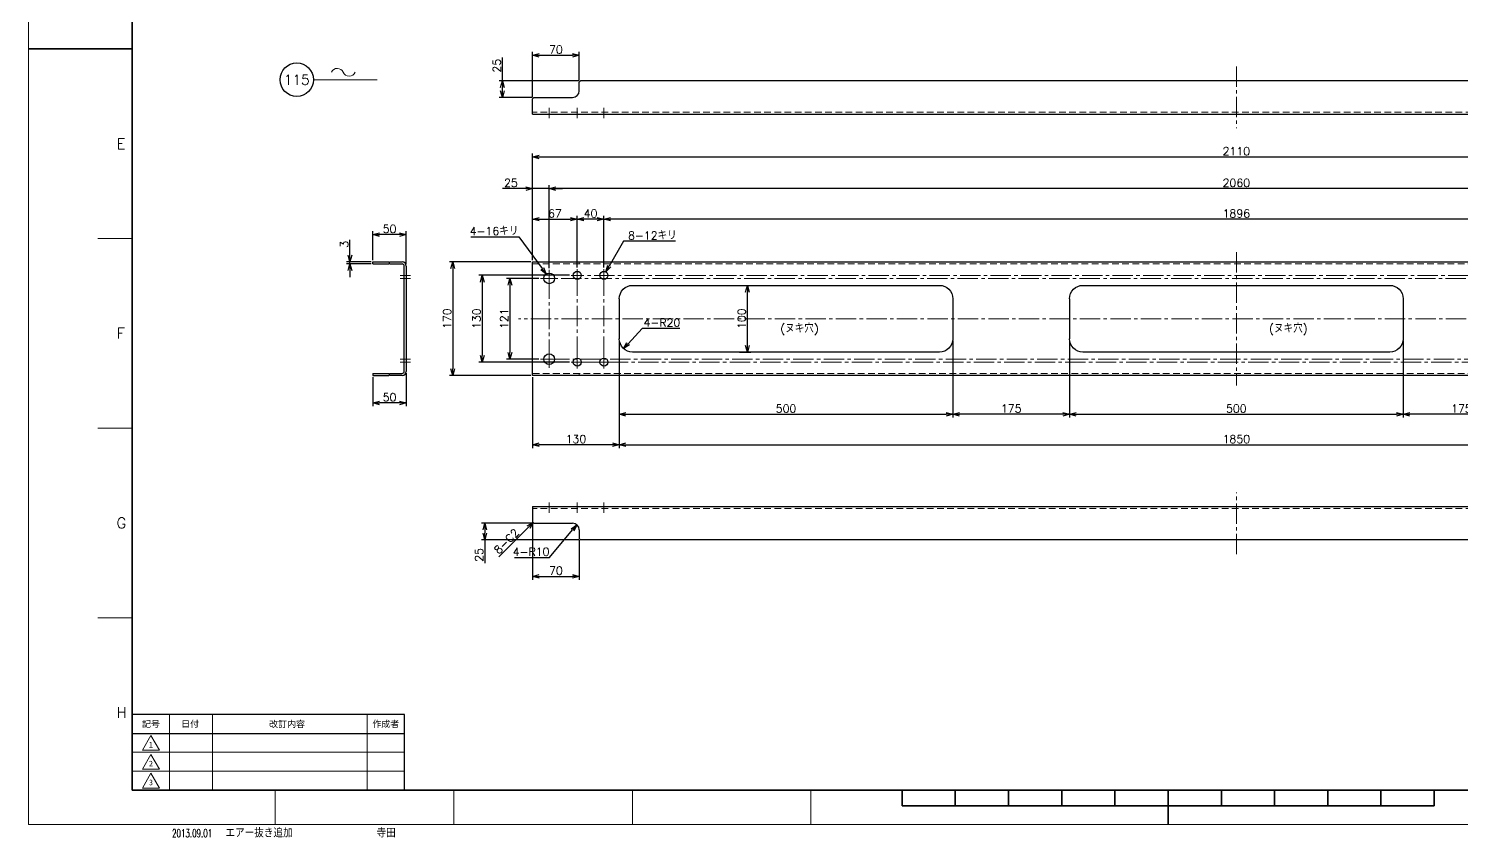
# Model space of a CAD drawing. Header units: millimetres. Extents: x 0 to 3313, y -19 to 2332.
# Drawn here: x 0 to 2148, y -19 to 1192 of the extents above; entities that cross this region are included whole.
import ezdxf
from ezdxf import colors
from ezdxf.entities.mleader import LeaderData, LeaderLine
from ezdxf.enums import TextEntityAlignment as Align
from ezdxf.math import Vec2, Vec3

# ---------------------------------------------------------------- set-up
doc = ezdxf.new("R2010")
doc.units = ezdxf.units.MM
doc.header["$LTSCALE"] = 1.6
doc.header["$PDMODE"] = 99
doc.header["$PDSIZE"] = 1
doc.linetypes.add('CENTER2', pattern=[28.575, 19.05, -3.175, 3.175, -3.175])
doc.linetypes.add('HIDDEN', pattern=[9.525, 6.35, -3.175])
for name, color, linetype, lineweight in [('04_HIDDEN', 2, 'HIDDEN', 13), ('05_CENTER', 4, 'CENTER2', 13), ('08_DIM', 3, 'Continuous', 13), ('90_FRAME', 5, 'Continuous', 35)]:
    doc.layers.add(name, color=color, linetype=linetype, lineweight=lineweight)
doc.layers.add('91_BLANK', color=5, linetype='Continuous', lineweight=0, plot=False)
doc.styles.add('KSS_TXT', font='txt.shx', dxfattribs={"bigfont": 'extfont2.shx'})
doc.styles.add('MS_G', font='MS Gothic.ttf')
doc.styles.get("Standard").update_dxf_attribs({"font": 'txt.shx', "bigfont": 'extfont2.shx'})
doc.styles.add('表題用', font='MS PGothic.ttf')
doc.dimstyles.new('KSS_DIM', dxfattribs={"dimscale": 4, "dimtxt": 3, "dimasz": 2.5, "dimexe": 1.25, "dimexo": 0.625, "dimtad": 1, "dimdsep": 46, "dimtxsty": 'KSS_TXT', "dimblk": 'OPEN30', "dimcen": 0, "dimazin": 2, "dimtfac": 0.75, "dimtmove": 0, "dimatfit": 3, "dimldrblk": 'OPEN30', "dimfxl": 1.25, "dimtolj": 1, "dimarcsym": 0})
doc.dimstyles.new('KSS_DIM$3', dxfattribs={"dimscale": 4, "dimtxt": 3, "dimasz": 2.5, "dimexe": 1.25, "dimexo": 0.625, "dimtad": 1, "dimtih": 1, "dimtoh": 1, "dimdsep": 46, "dimtxsty": 'KSS_TXT', "dimblk": 'OPEN30', "dimcen": 0, "dimazin": 2, "dimtfac": 0.75, "dimtofl": 0, "dimtmove": 0, "dimatfit": 3, "dimldrblk": 'OPEN30', "dimfxl": 1.25, "dimtolj": 1, "dimarcsym": 0})
doc.dimstyles.new('KSS_DIM$4', dxfattribs={"dimscale": 4, "dimtxt": 3, "dimasz": 2.5, "dimexe": 1.25, "dimexo": 0.625, "dimtad": 1, "dimtih": 1, "dimtoh": 1, "dimdsep": 46, "dimtxsty": 'KSS_TXT', "dimblk": 'OPEN30', "dimcen": 0, "dimse1": 1, "dimazin": 2, "dimtfac": 0.75, "dimtofl": 0, "dimtmove": 0, "dimatfit": 3, "dimldrblk": 'OPEN30', "dimfxl": 1.25, "dimtolj": 1, "dimarcsym": 0})

# ---------------------------------------------------------------- blocks, each defined once
blk = doc.blocks.new('_Open30')
at = {"color": 0, "linetype": 'ByBlock', "lineweight": -2}
for p, q in [((-1, 0.27), (0, 0)), ((0, 0), (-1, -0.27)), ((0, 0), (-1, 0))]:
    blk.add_line(p, q, dxfattribs=at)
blk = doc.blocks.new('*D177')
at = {"layer": '08_DIM', "color": 0, "lineweight": -2, "transparency": 16777216}
for p, q in [((755.4, 450.8), (755.4, 366.7)), ((825.4, 425.8), (825.4, 366.7)), ((765.4, 371.7), (815.4, 371.7))]:
    blk.add_line(p, q, dxfattribs=at)
at = {"layer": 'Defpoints', "color": 0, "transparency": 16777216}
for p in [(755.4, 453.3), (825.4, 428.3), (825.4, 371.7)]:
    blk.add_point(p, dxfattribs=at)
at = {"layer": '08_DIM', "color": 0, "lineweight": -2, "transparency": 16777216, "xscale": 10, "yscale": 10, "zscale": 10, "rotation": 180}
blk.add_blockref('_Open30', (755.4, 371.7), dxfattribs=at)
at = {"layer": '08_DIM', "color": 0, "lineweight": -2, "transparency": 16777216, "xscale": 10, "yscale": 10, "zscale": 10}
blk.add_blockref('_Open30', (825.4, 371.7), dxfattribs=at)
at = {"layer": '08_DIM', "color": 0, "transparency": 16777216, "insert": (790.4, 380.2), "char_height": 12, "attachment_point": 5, "style": 'KSS_TXT'}
blk.add_mtext('\\A1;70', dxfattribs=at)
blk = doc.blocks.new('*D178')
at = {"layer": '08_DIM', "color": 0, "lineweight": -2, "transparency": 16777216}
for p, q in [((885.4, 725.1), (885.4, 563.8)), ((2735.4, 725.1), (2735.4, 563.8)), ((895.4, 568.8), (2725.4, 568.8))]:
    blk.add_line(p, q, dxfattribs=at)
at = {"layer": 'Defpoints', "color": 0, "transparency": 16777216}
for p in [(885.4, 727.6), (2735.4, 727.6), (2735.4, 568.8)]:
    blk.add_point(p, dxfattribs=at)
at = {"layer": '08_DIM', "color": 0, "lineweight": -2, "transparency": 16777216, "xscale": 10, "yscale": 10, "zscale": 10, "rotation": 180}
blk.add_blockref('_Open30', (885.4, 568.8), dxfattribs=at)
at = {"layer": '08_DIM', "color": 0, "lineweight": -2, "transparency": 16777216, "xscale": 10, "yscale": 10, "zscale": 10}
blk.add_blockref('_Open30', (2735.4, 568.8), dxfattribs=at)
at = {"layer": '08_DIM', "color": 0, "transparency": 16777216, "insert": (1810.4, 577.3), "char_height": 12, "attachment_point": 5, "style": 'KSS_TXT'}
blk.add_mtext('\\A1;1850', dxfattribs=at)
blk = doc.blocks.new('*D179')
at = {"layer": '08_DIM', "color": 0, "lineweight": -2, "transparency": 16777216}
for p, q in [((885.4, 725.1), (885.4, 609.5)), ((1385.4, 725.1), (1385.4, 609.5)), ((895.4, 614.5), (1375.4, 614.5))]:
    blk.add_line(p, q, dxfattribs=at)
at = {"layer": 'Defpoints', "color": 0, "transparency": 16777216}
for p in [(885.4, 727.6), (1385.4, 727.6), (1385.4, 614.5)]:
    blk.add_point(p, dxfattribs=at)
at = {"layer": '08_DIM', "color": 0, "lineweight": -2, "transparency": 16777216, "xscale": 10, "yscale": 10, "zscale": 10, "rotation": 180}
blk.add_blockref('_Open30', (885.4, 614.5), dxfattribs=at)
at = {"layer": '08_DIM', "color": 0, "lineweight": -2, "transparency": 16777216, "xscale": 10, "yscale": 10, "zscale": 10}
blk.add_blockref('_Open30', (1385.4, 614.5), dxfattribs=at)
at = {"layer": '08_DIM', "color": 0, "transparency": 16777216, "insert": (1135.4, 623), "char_height": 12, "attachment_point": 5, "style": 'KSS_TXT'}
blk.add_mtext('\\A1;500', dxfattribs=at)
blk = doc.blocks.new('*D180')
at = {"layer": '08_DIM', "color": 0, "lineweight": -2, "transparency": 16777216}
for p, q in [((1385.4, 725.1), (1385.4, 609.5)), ((1560.4, 725.1), (1560.4, 609.5)), ((1550.4, 614.5), (1395.4, 614.5))]:
    blk.add_line(p, q, dxfattribs=at)
at = {"layer": 'Defpoints', "color": 0, "transparency": 16777216}
for p in [(1385.4, 727.6), (1560.4, 727.6), (1385.4, 614.5)]:
    blk.add_point(p, dxfattribs=at)
at = {"layer": '08_DIM', "color": 0, "lineweight": -2, "transparency": 16777216, "xscale": 10, "yscale": 10, "zscale": 10, "rotation": 180}
blk.add_blockref('_Open30', (1385.4, 614.5), dxfattribs=at)
at = {"layer": '08_DIM', "color": 0, "lineweight": -2, "transparency": 16777216, "xscale": 10, "yscale": 10, "zscale": 10}
blk.add_blockref('_Open30', (1560.4, 614.5), dxfattribs=at)
at = {"layer": '08_DIM', "color": 0, "transparency": 16777216, "insert": (1472.9, 623), "char_height": 12, "attachment_point": 5, "style": 'KSS_TXT'}
blk.add_mtext('\\A1;175', dxfattribs=at)
blk = doc.blocks.new('*D181')
at = {"layer": '08_DIM', "color": 0, "lineweight": -2, "transparency": 16777216}
for p, q in [((885.4, 725.1), (885.4, 563.8)), ((755.4, 670.1), (755.4, 563.8)), ((875.4, 568.8), (765.4, 568.8))]:
    blk.add_line(p, q, dxfattribs=at)
at = {"layer": 'Defpoints', "color": 0, "transparency": 16777216}
for p in [(885.4, 727.6), (755.4, 672.6), (755.4, 568.8)]:
    blk.add_point(p, dxfattribs=at)
at = {"layer": '08_DIM', "color": 0, "lineweight": -2, "transparency": 16777216, "xscale": 10, "yscale": 10, "zscale": 10, "rotation": 180}
blk.add_blockref('_Open30', (755.4, 568.8), dxfattribs=at)
at = {"layer": '08_DIM', "color": 0, "lineweight": -2, "transparency": 16777216, "xscale": 10, "yscale": 10, "zscale": 10}
blk.add_blockref('_Open30', (885.4, 568.8), dxfattribs=at)
at = {"layer": '08_DIM', "color": 0, "transparency": 16777216, "insert": (820.4, 577.3), "char_height": 12, "attachment_point": 5, "style": 'KSS_TXT'}
blk.add_mtext('\\A1;130', dxfattribs=at)
blk = doc.blocks.new('*D182')
at = {"layer": '08_DIM', "color": 0, "lineweight": -2, "transparency": 16777216}
for p, q in [((755.4, 845.1), (755.4, 1005)), ((765.4, 1000), (2855.4, 1000)), ((2865.4, 845.1), (2865.4, 1005))]:
    blk.add_line(p, q, dxfattribs=at)
at = {"layer": 'Defpoints', "color": 0, "transparency": 16777216}
for p in [(2865.4, 1000), (755.4, 842.6), (2865.4, 842.6)]:
    blk.add_point(p, dxfattribs=at)
at = {"layer": '08_DIM', "color": 0, "lineweight": -2, "transparency": 16777216, "xscale": 10, "yscale": 10, "zscale": 10, "rotation": 180}
blk.add_blockref('_Open30', (755.4, 1000), dxfattribs=at)
at = {"layer": '08_DIM', "color": 0, "lineweight": -2, "transparency": 16777216, "xscale": 10, "yscale": 10, "zscale": 10}
blk.add_blockref('_Open30', (2865.4, 1000), dxfattribs=at)
at = {"layer": '08_DIM', "color": 0, "transparency": 16777216, "insert": (1810.4, 1008.5), "char_height": 12, "attachment_point": 5, "style": 'KSS_TXT'}
blk.add_mtext('\\A1;2110', dxfattribs=at)
blk = doc.blocks.new('*D184')
at = {"layer": '08_DIM', "color": 0, "lineweight": -2, "transparency": 16777216}
for p, q in [((780.4, 833.5), (780.4, 957.6)), ((2830.4, 952.6), (790.4, 952.6)), ((2840.4, 833.5), (2840.4, 957.6))]:
    blk.add_line(p, q, dxfattribs=at)
at = {"layer": 'Defpoints', "color": 0, "transparency": 16777216}
for p in [(780.4, 952.6), (780.4, 831), (2840.4, 831)]:
    blk.add_point(p, dxfattribs=at)
at = {"layer": '08_DIM', "color": 0, "lineweight": -2, "transparency": 16777216, "xscale": 10, "yscale": 10, "zscale": 10, "rotation": 180}
blk.add_blockref('_Open30', (780.4, 952.6), dxfattribs=at)
at = {"layer": '08_DIM', "color": 0, "lineweight": -2, "transparency": 16777216, "xscale": 10, "yscale": 10, "zscale": 10}
blk.add_blockref('_Open30', (2840.4, 952.6), dxfattribs=at)
at = {"layer": '08_DIM', "color": 0, "transparency": 16777216, "insert": (1810.4, 961.1), "char_height": 12, "attachment_point": 5, "style": 'KSS_TXT'}
blk.add_mtext('\\A1;2060', dxfattribs=at)
blk = doc.blocks.new('*D185')
at = {"layer": '08_DIM', "color": 0, "lineweight": -2, "transparency": 16777216}
for p, q in [((862.4, 834.4), (862.4, 911.7)), ((2748.4, 906.7), (872.4, 906.7)), ((2758.4, 834.4), (2758.4, 911.7))]:
    blk.add_line(p, q, dxfattribs=at)
at = {"layer": 'Defpoints', "color": 0, "transparency": 16777216}
for p in [(862.4, 906.7), (862.4, 831.9), (2758.4, 831.9)]:
    blk.add_point(p, dxfattribs=at)
at = {"layer": '08_DIM', "color": 0, "lineweight": -2, "transparency": 16777216, "xscale": 10, "yscale": 10, "zscale": 10, "rotation": 180}
blk.add_blockref('_Open30', (862.4, 906.7), dxfattribs=at)
at = {"layer": '08_DIM', "color": 0, "lineweight": -2, "transparency": 16777216, "xscale": 10, "yscale": 10, "zscale": 10}
blk.add_blockref('_Open30', (2758.4, 906.7), dxfattribs=at)
at = {"layer": '08_DIM', "color": 0, "transparency": 16777216, "insert": (1810.4, 915.2), "char_height": 12, "attachment_point": 5, "style": 'KSS_TXT'}
blk.add_mtext('\\A1;1896', dxfattribs=at)
blk = doc.blocks.new('*D186')
at = {"layer": '08_DIM', "color": 0, "lineweight": -2, "transparency": 16777216}
for p, q in [((822.4, 834.4), (822.4, 911.7)), ((852.4, 906.7), (832.4, 906.7)), ((862.4, 834.4), (862.4, 911.7))]:
    blk.add_line(p, q, dxfattribs=at)
at = {"layer": 'Defpoints', "color": 0, "transparency": 16777216}
for p in [(822.4, 906.7), (822.4, 831.9), (862.4, 831.9)]:
    blk.add_point(p, dxfattribs=at)
at = {"layer": '08_DIM', "color": 0, "lineweight": -2, "transparency": 16777216, "xscale": 10, "yscale": 10, "zscale": 10, "rotation": 180}
blk.add_blockref('_Open30', (822.4, 906.7), dxfattribs=at)
at = {"layer": '08_DIM', "color": 0, "lineweight": -2, "transparency": 16777216, "xscale": 10, "yscale": 10, "zscale": 10}
blk.add_blockref('_Open30', (862.4, 906.7), dxfattribs=at)
at = {"layer": '08_DIM', "color": 0, "transparency": 16777216, "insert": (842.4, 915.2), "char_height": 12, "attachment_point": 5, "style": 'KSS_TXT'}
blk.add_mtext('\\A1;40', dxfattribs=at)
blk = doc.blocks.new('*D187')
at = {"layer": '08_DIM', "color": 0, "lineweight": -2, "transparency": 16777216}
for p, q in [((765, 818.1), (716.4, 818.1)), ((721.4, 808.1), (721.4, 707.1)), ((765, 697.1), (716.4, 697.1))]:
    blk.add_line(p, q, dxfattribs=at)
at = {"layer": 'Defpoints', "color": 0, "transparency": 16777216}
for p in [(767.5, 818.1), (721.4, 697.1), (767.5, 697.1)]:
    blk.add_point(p, dxfattribs=at)
at = {"layer": '08_DIM', "color": 0, "lineweight": -2, "transparency": 16777216, "xscale": 10, "yscale": 10, "zscale": 10}
for p, rotation in [((721.4, 818.1), 90), ((721.4, 697.1), 270)]:
    blk.add_blockref('_Open30', p, dxfattribs=dict(at, rotation=rotation))
at = {"layer": '08_DIM', "color": 0, "transparency": 16777216, "insert": (712.9, 757.6), "char_height": 12, "attachment_point": 5, "rotation": 90, "style": 'KSS_TXT'}
blk.add_mtext('\\A1;121', dxfattribs=at)
blk = doc.blocks.new('*D188')
at = {"layer": '08_DIM', "color": 0, "lineweight": -2, "transparency": 16777216}
for p, q in [((810.6, 822.6), (674.9, 822.6)), ((679.9, 812.6), (679.9, 702.6)), ((810.6, 692.6), (674.9, 692.6))]:
    blk.add_line(p, q, dxfattribs=at)
at = {"layer": 'Defpoints', "color": 0, "transparency": 16777216}
for p in [(813.1, 822.6), (679.9, 692.6), (813.1, 692.6)]:
    blk.add_point(p, dxfattribs=at)
at = {"layer": '08_DIM', "color": 0, "lineweight": -2, "transparency": 16777216, "xscale": 10, "yscale": 10, "zscale": 10}
for p, rotation in [((679.9, 822.6), 90), ((679.9, 692.6), 270)]:
    blk.add_blockref('_Open30', p, dxfattribs=dict(at, rotation=rotation))
at = {"layer": '08_DIM', "color": 0, "transparency": 16777216, "insert": (671.4, 757.6), "char_height": 12, "attachment_point": 5, "rotation": 90, "style": 'KSS_TXT'}
blk.add_mtext('\\A1;130', dxfattribs=at)
blk = doc.blocks.new('*D189')
at = {"layer": '08_DIM', "color": 0, "lineweight": -2, "transparency": 16777216}
for p, q in [((752.9, 842.6), (630.8, 842.6)), ((635.8, 832.6), (635.8, 682.6)), ((752.9, 672.6), (630.8, 672.6))]:
    blk.add_line(p, q, dxfattribs=at)
at = {"layer": 'Defpoints', "color": 0, "transparency": 16777216}
for p in [(755.4, 842.6), (635.8, 672.6), (755.4, 672.6)]:
    blk.add_point(p, dxfattribs=at)
at = {"layer": '08_DIM', "color": 0, "lineweight": -2, "transparency": 16777216, "xscale": 10, "yscale": 10, "zscale": 10}
for p, rotation in [((635.8, 842.6), 90), ((635.8, 672.6), 270)]:
    blk.add_blockref('_Open30', p, dxfattribs=dict(at, rotation=rotation))
at = {"layer": '08_DIM', "color": 0, "transparency": 16777216, "insert": (627.3, 757.6), "char_height": 12, "attachment_point": 5, "rotation": 90, "style": 'KSS_TXT'}
blk.add_mtext('\\A1;170', dxfattribs=at)
blk = doc.blocks.new('*D190')
at = {"layer": '08_DIM', "color": 0, "lineweight": -2, "transparency": 16777216}
for p, q in [((1065.7, 807.6), (1082.4, 807.6)), ((1077.4, 717.6), (1077.4, 797.6)), ((1065.7, 707.6), (1082.4, 707.6))]:
    blk.add_line(p, q, dxfattribs=at)
at = {"layer": 'Defpoints', "color": 0, "transparency": 16777216}
for p in [(1063.2, 807.6), (1077.4, 807.6), (1063.2, 707.6)]:
    blk.add_point(p, dxfattribs=at)
at = {"layer": '08_DIM', "color": 0, "lineweight": -2, "transparency": 16777216, "xscale": 10, "yscale": 10, "zscale": 10}
for p, rotation in [((1077.4, 807.6), 90), ((1077.4, 707.6), 270)]:
    blk.add_blockref('_Open30', p, dxfattribs=dict(at, rotation=rotation))
at = {"layer": '08_DIM', "color": 0, "transparency": 16777216, "insert": (1068.9, 757.6), "char_height": 12, "attachment_point": 5, "rotation": 90, "style": 'KSS_TXT'}
blk.add_mtext('\\A1;100', dxfattribs=at)
blk = doc.blocks.new('*D191')
at = {"layer": '08_DIM', "color": 0, "lineweight": -2, "transparency": 16777216}
for p, q in [((516, 845.1), (516, 888.7)), ((556, 883.7), (526, 883.7)), ((566, 839.1), (566, 888.7))]:
    blk.add_line(p, q, dxfattribs=at)
at = {"layer": 'Defpoints', "color": 0, "transparency": 16777216}
for p in [(516, 883.7), (516, 842.6), (566, 836.6)]:
    blk.add_point(p, dxfattribs=at)
at = {"layer": '08_DIM', "color": 0, "lineweight": -2, "transparency": 16777216, "xscale": 10, "yscale": 10, "zscale": 10, "rotation": 180}
blk.add_blockref('_Open30', (516, 883.7), dxfattribs=at)
at = {"layer": '08_DIM', "color": 0, "lineweight": -2, "transparency": 16777216, "xscale": 10, "yscale": 10, "zscale": 10}
blk.add_blockref('_Open30', (566, 883.7), dxfattribs=at)
at = {"layer": '08_DIM', "color": 0, "transparency": 16777216, "insert": (541, 892.2), "char_height": 12, "attachment_point": 5, "style": 'KSS_TXT'}
blk.add_mtext('\\A1;50', dxfattribs=at)
blk = doc.blocks.new('*D192')
at = {"layer": '08_DIM', "color": 0, "lineweight": -2, "transparency": 16777216}
for p, q in [((481.7, 852.6), (481.7, 875.6)), ((513.5, 842.6), (476.7, 842.6)), ((513.5, 839.6), (476.7, 839.6)), ((481.7, 839.6), (481.7, 842.6)), ((481.7, 829.6), (481.7, 819.6))]:
    blk.add_line(p, q, dxfattribs=at)
at = {"layer": 'Defpoints', "color": 0, "transparency": 16777216}
for p in [(481.7, 842.6), (516, 842.6), (516, 839.6)]:
    blk.add_point(p, dxfattribs=at)
at = {"layer": '08_DIM', "color": 0, "lineweight": -2, "transparency": 16777216, "xscale": 10, "yscale": 10, "zscale": 10}
for p, rotation in [((481.7, 842.6), 270), ((481.7, 839.6), 90)]:
    blk.add_blockref('_Open30', p, dxfattribs=dict(at, rotation=rotation))
at = {"layer": '08_DIM', "color": 0, "transparency": 16777216, "insert": (473.2, 869.1), "char_height": 12, "attachment_point": 5, "rotation": 90, "style": 'KSS_TXT'}
blk.add_mtext('\\A1;3', dxfattribs=at)
blk = doc.blocks.new('AM_BALLOON1')
at = {"transparency": 16777216}
blk.add_circle((0, 0), 5, dxfattribs=at)
blk.add_attdef('B_NUMBER', text='', height=3, dxfattribs=at).set_placement((0, 0), align=Align.MIDDLE_CENTER)
blk = doc.blocks.new('_OPEN')
at = {"color": 0, "linetype": 'ByBlock'}
for p, q in [((-1, 0.17), (0, 0)), ((0, 0), (-1, -0.17)), ((0, 0), (-1, 0))]:
    blk.add_line(p, q, dxfattribs=at)
blk = doc.blocks.new('*D212')
at = {"layer": '08_DIM', "color": 0, "lineweight": -2, "transparency": 16777216}
for p, q in [((891.8, 873.7), (870.4, 836.4)), ((969.9, 873.7), (891.8, 873.7))]:
    blk.add_line(p, q, dxfattribs=at)
at = {"layer": 'Defpoints', "color": 0, "transparency": 16777216}
for p in [(859.4, 817.4), (865.4, 827.8)]:
    blk.add_point(p, dxfattribs=at)
at = {"layer": '08_DIM', "color": 0, "lineweight": -2, "transparency": 16777216, "xscale": 10, "yscale": 10, "zscale": 10, "rotation": 240.088873330749}
blk.add_blockref('_Open30', (865.4, 827.8), dxfattribs=at)
at = {"layer": '08_DIM', "color": 0, "transparency": 16777216, "insert": (935.1, 882.2), "char_height": 12, "attachment_point": 5, "style": 'KSS_TXT'}
blk.add_mtext('\\A1;8-12キリ', dxfattribs=at)
blk = doc.blocks.new('*D213')
at = {"layer": '08_DIM', "color": 0, "lineweight": -2, "transparency": 16777216}
for p, q in [((662.9, 880.3), (735, 880.3)), ((735, 880.3), (769.8, 832.6))]:
    blk.add_line(p, q, dxfattribs=at)
at = {"layer": 'Defpoints', "color": 0, "transparency": 16777216}
for p in [(775.7, 824.5), (785.1, 811.6)]:
    blk.add_point(p, dxfattribs=at)
at = {"layer": '08_DIM', "color": 0, "lineweight": -2, "transparency": 16777216, "xscale": 10, "yscale": 10, "zscale": 10, "rotation": 306.1192189659671}
blk.add_blockref('_Open30', (775.7, 824.5), dxfattribs=at)
at = {"layer": '08_DIM', "color": 0, "transparency": 16777216, "insert": (697.7, 888.8), "char_height": 12, "attachment_point": 5, "style": 'KSS_TXT'}
blk.add_mtext('\\A1;4-16キリ', dxfattribs=at)
blk = doc.blocks.new('*D214')
at = {"layer": '08_DIM', "color": 0, "lineweight": -2, "transparency": 16777216}
for p, q in [((1560.4, 725.1), (1560.4, 609.5)), ((2060.4, 725.1), (2060.4, 609.5)), ((1570.4, 614.5), (2050.4, 614.5))]:
    blk.add_line(p, q, dxfattribs=at)
at = {"layer": 'Defpoints', "color": 0, "transparency": 16777216}
for p in [(1560.4, 727.6), (2060.4, 727.6), (2060.4, 614.5)]:
    blk.add_point(p, dxfattribs=at)
at = {"layer": '08_DIM', "color": 0, "lineweight": -2, "transparency": 16777216, "xscale": 10, "yscale": 10, "zscale": 10, "rotation": 180}
blk.add_blockref('_Open30', (1560.4, 614.5), dxfattribs=at)
at = {"layer": '08_DIM', "color": 0, "lineweight": -2, "transparency": 16777216, "xscale": 10, "yscale": 10, "zscale": 10}
blk.add_blockref('_Open30', (2060.4, 614.5), dxfattribs=at)
at = {"layer": '08_DIM', "color": 0, "transparency": 16777216, "insert": (1810.4, 623), "char_height": 12, "attachment_point": 5, "style": 'KSS_TXT'}
blk.add_mtext('\\A1;500', dxfattribs=at)
blk = doc.blocks.new('*D215')
at = {"layer": '08_DIM', "color": 0, "lineweight": -2, "transparency": 16777216}
for p, q in [((2060.4, 725.1), (2060.4, 609.5)), ((2235.4, 725.1), (2235.4, 609.5)), ((2225.4, 614.5), (2070.4, 614.5))]:
    blk.add_line(p, q, dxfattribs=at)
at = {"layer": 'Defpoints', "color": 0, "transparency": 16777216}
for p in [(2060.4, 727.6), (2235.4, 727.6), (2060.4, 614.5)]:
    blk.add_point(p, dxfattribs=at)
at = {"layer": '08_DIM', "color": 0, "lineweight": -2, "transparency": 16777216, "xscale": 10, "yscale": 10, "zscale": 10, "rotation": 180}
blk.add_blockref('_Open30', (2060.4, 614.5), dxfattribs=at)
at = {"layer": '08_DIM', "color": 0, "lineweight": -2, "transparency": 16777216, "xscale": 10, "yscale": 10, "zscale": 10}
blk.add_blockref('_Open30', (2235.4, 614.5), dxfattribs=at)
at = {"layer": '08_DIM', "color": 0, "transparency": 16777216, "insert": (2147.9, 623), "char_height": 12, "attachment_point": 5, "style": 'KSS_TXT'}
blk.add_mtext('\\A1;175', dxfattribs=at)
blk = doc.blocks.new('*D217')
at = {"layer": '08_DIM', "color": 0, "lineweight": -2, "transparency": 16777216}
for p, q in [((919.8, 743.2), (898.6, 720.2)), ((976.3, 743.2), (919.8, 743.2))]:
    blk.add_line(p, q, dxfattribs=at)
at = {"layer": 'Defpoints', "color": 0, "transparency": 16777216}
for p in [(919, 742.3), (905.4, 727.6)]:
    blk.add_point(p, dxfattribs=at)
at = {"layer": '08_DIM', "color": 0, "lineweight": -2, "transparency": 16777216, "xscale": 10, "yscale": 10, "zscale": 10, "rotation": 227.3171906098982}
blk.add_blockref('_Open30', (891.8, 712.9), dxfattribs=at)
at = {"layer": '08_DIM', "color": 0, "transparency": 16777216, "insert": (949.3, 751.7), "char_height": 12, "attachment_point": 5, "style": 'KSS_TXT'}
blk.add_mtext('\\A1;4-R20', dxfattribs=at)
blk = doc.blocks.new('*D218')
at = {"layer": '08_DIM', "color": 0, "lineweight": -2, "transparency": 16777216}
for p, q in [((755.4, 845.1), (755.4, 911.7)), ((765.4, 906.7), (812.4, 906.7)), ((822.4, 834.4), (822.4, 911.7))]:
    blk.add_line(p, q, dxfattribs=at)
at = {"layer": 'Defpoints', "color": 0, "transparency": 16777216}
for p in [(822.4, 906.7), (755.4, 842.6), (822.4, 831.9)]:
    blk.add_point(p, dxfattribs=at)
at = {"layer": '08_DIM', "color": 0, "lineweight": -2, "transparency": 16777216, "xscale": 10, "yscale": 10, "zscale": 10, "rotation": 180}
blk.add_blockref('_Open30', (755.4, 906.7), dxfattribs=at)
at = {"layer": '08_DIM', "color": 0, "lineweight": -2, "transparency": 16777216, "xscale": 10, "yscale": 10, "zscale": 10}
blk.add_blockref('_Open30', (822.4, 906.7), dxfattribs=at)
at = {"layer": '08_DIM', "color": 0, "transparency": 16777216, "insert": (788.9, 915.2), "char_height": 12, "attachment_point": 5, "style": 'KSS_TXT'}
blk.add_mtext('\\A1;67', dxfattribs=at)
blk = doc.blocks.new('*D219')
at = {"layer": '08_DIM', "color": 0, "lineweight": -2, "transparency": 16777216}
for p, q in [((745.4, 952.6), (710.4, 952.6)), ((755.4, 845.1), (755.4, 957.6)), ((780.4, 952.6), (755.4, 952.6)), ((780.4, 833.5), (780.4, 957.6)), ((790.4, 952.6), (800.4, 952.6))]:
    blk.add_line(p, q, dxfattribs=at)
at = {"layer": 'Defpoints', "color": 0, "transparency": 16777216}
for p in [(755.4, 952.6), (755.4, 842.6), (780.4, 831)]:
    blk.add_point(p, dxfattribs=at)
at = {"layer": '08_DIM', "color": 0, "lineweight": -2, "transparency": 16777216, "xscale": 10, "yscale": 10, "zscale": 10}
blk.add_blockref('_Open30', (755.4, 952.6), dxfattribs=at)
at = {"layer": '08_DIM', "color": 0, "lineweight": -2, "transparency": 16777216, "xscale": 10, "yscale": 10, "zscale": 10, "rotation": 180}
blk.add_blockref('_Open30', (780.4, 952.6), dxfattribs=at)
at = {"layer": '08_DIM', "color": 0, "transparency": 16777216, "insert": (722.9, 961.1), "char_height": 12, "attachment_point": 5, "style": 'KSS_TXT'}
blk.add_mtext('\\A1;25', dxfattribs=at)
blk = doc.blocks.new('*D223')
at = {"layer": '08_DIM', "color": 0, "lineweight": -2, "transparency": 16777216}
for p, q in [((516, 670.1), (516, 626.4)), ((566, 676.1), (566, 626.4)), ((556, 631.4), (526, 631.4))]:
    blk.add_line(p, q, dxfattribs=at)
at = {"layer": 'Defpoints', "color": 0, "transparency": 16777216}
for p in [(516, 672.6), (566, 678.6), (516, 631.4)]:
    blk.add_point(p, dxfattribs=at)
at = {"layer": '08_DIM', "color": 0, "lineweight": -2, "transparency": 16777216, "xscale": 10, "yscale": 10, "zscale": 10, "rotation": 180}
blk.add_blockref('_Open30', (516, 631.4), dxfattribs=at)
at = {"layer": '08_DIM', "color": 0, "lineweight": -2, "transparency": 16777216, "xscale": 10, "yscale": 10, "zscale": 10}
blk.add_blockref('_Open30', (566, 631.4), dxfattribs=at)
at = {"layer": '08_DIM', "color": 0, "transparency": 16777216, "insert": (541, 639.9), "char_height": 12, "attachment_point": 5, "style": 'KSS_TXT'}
blk.add_mtext('\\A1;50', dxfattribs=at)
blk = doc.blocks.new('*D224')
at = {"layer": '08_DIM', "color": 0, "lineweight": -2, "transparency": 16777216}
for p, q in [((754.9, 451.3), (678.8, 451.3)), ((683.8, 441.3), (683.8, 436.3)), ((824.9, 426.3), (678.8, 426.3)), ((683.8, 426.3), (683.8, 391.3))]:
    blk.add_line(p, q, dxfattribs=at)
at = {"layer": 'Defpoints', "color": 0, "transparency": 16777216}
for p in [(757.4, 451.3), (683.8, 426.3), (827.4, 426.3)]:
    blk.add_point(p, dxfattribs=at)
at = {"layer": '08_DIM', "color": 0, "lineweight": -2, "transparency": 16777216, "xscale": 10, "yscale": 10, "zscale": 10}
for p, rotation in [((683.8, 451.3), 90), ((683.8, 426.3), 270)]:
    blk.add_blockref('_Open30', p, dxfattribs=dict(at, rotation=rotation))
at = {"layer": '08_DIM', "color": 0, "transparency": 16777216, "insert": (675.3, 403.8), "char_height": 12, "attachment_point": 5, "rotation": 90, "style": 'KSS_TXT'}
blk.add_mtext('\\A1;25', dxfattribs=at)
blk = doc.blocks.new('p1ba05')
for centre, start, end in [((-2.95, 0.29), 24.2276, 155.5758), ((0, 1.62), 204.2276, 335.5758)]:
    blk.add_arc(centre, 1.62, start, end)
blk = doc.blocks.new('*D227')
at = {"layer": '08_DIM', "color": 0, "lineweight": -2, "transparency": 16777216}
blk.add_line((749.3, 445.2), (704.9, 400.8), dxfattribs=at)
at = {"layer": 'Defpoints', "color": 0, "transparency": 16777216}
for p in [(756.4, 452.3), (660.5, 356.5), (660.5, 356.5)]:
    blk.add_point(p, dxfattribs=at)
at = {"layer": '08_DIM', "color": 0, "lineweight": -2, "transparency": 16777216, "xscale": 10, "yscale": 10, "zscale": 10, "rotation": 44.99999999999995}
blk.add_blockref('_Open30', (756.4, 452.3), dxfattribs=at)
at = {"layer": '08_DIM', "color": 0, "transparency": 16777216, "insert": (716.3, 424.2), "char_height": 12, "attachment_point": 5, "rotation": 45, "style": 'KSS_TXT'}
blk.add_mtext('\\A1;8-C2', dxfattribs=at)
blk = doc.blocks.new('*D228')
at = {"layer": '08_DIM', "color": 0, "lineweight": -2, "transparency": 16777216}
for p, q in [((780.7, 400), (815.4, 441.3)), ((728.2, 400), (780.7, 400))]:
    blk.add_line(p, q, dxfattribs=at)
at = {"layer": 'Defpoints', "color": 0, "transparency": 16777216}
for p in [(809, 433.6), (815.4, 441.3)]:
    blk.add_point(p, dxfattribs=at)
at = {"layer": '08_DIM', "color": 0, "lineweight": -2, "transparency": 16777216, "xscale": 10, "yscale": 10, "zscale": 10, "rotation": 49.96731266753962}
blk.add_blockref('_Open30', (821.8, 449), dxfattribs=at)
at = {"layer": '08_DIM', "color": 0, "transparency": 16777216, "insert": (753.2, 408.5), "char_height": 12, "attachment_point": 5, "style": 'KSS_TXT'}
blk.add_mtext('\\A1;4-R10', dxfattribs=at)
blk = doc.blocks.new('*D229')
at = {"layer": '08_DIM', "color": 0, "lineweight": -2, "transparency": 16777216}
for p, q in [((755.4, 1089.6), (755.4, 1157.2)), ((765.4, 1152.2), (815.4, 1152.2)), ((825.4, 1114.6), (825.4, 1157.2))]:
    blk.add_line(p, q, dxfattribs=at)
at = {"layer": 'Defpoints', "color": 0, "transparency": 16777216}
for p in [(825.4, 1152.2), (825.4, 1112.1), (755.4, 1087.1)]:
    blk.add_point(p, dxfattribs=at)
at = {"layer": '08_DIM', "color": 0, "lineweight": -2, "transparency": 16777216, "xscale": 10, "yscale": 10, "zscale": 10, "rotation": 180}
blk.add_blockref('_Open30', (755.4, 1152.2), dxfattribs=at)
at = {"layer": '08_DIM', "color": 0, "lineweight": -2, "transparency": 16777216, "xscale": 10, "yscale": 10, "zscale": 10}
blk.add_blockref('_Open30', (825.4, 1152.2), dxfattribs=at)
at = {"layer": '08_DIM', "color": 0, "transparency": 16777216, "insert": (790.4, 1160.7), "char_height": 12, "attachment_point": 5, "style": 'KSS_TXT'}
blk.add_mtext('\\A1;70', dxfattribs=at)
blk = doc.blocks.new('*D232')
at = {"layer": '08_DIM', "color": 0, "lineweight": -2, "transparency": 16777216}
for p, q in [((710.1, 1114.1), (710.1, 1149.1)), ((824.9, 1114.1), (705.1, 1114.1)), ((710.1, 1099.1), (710.1, 1104.1)), ((754.9, 1089.1), (705.1, 1089.1))]:
    blk.add_line(p, q, dxfattribs=at)
at = {"layer": 'Defpoints', "color": 0, "transparency": 16777216}
for p in [(710.1, 1114.1), (827.4, 1114.1), (757.4, 1089.1)]:
    blk.add_point(p, dxfattribs=at)
at = {"layer": '08_DIM', "color": 0, "lineweight": -2, "transparency": 16777216, "xscale": 10, "yscale": 10, "zscale": 10}
for p, rotation in [((710.1, 1114.1), 90), ((710.1, 1089.1), 270)]:
    blk.add_blockref('_Open30', p, dxfattribs=dict(at, rotation=rotation))
at = {"layer": '08_DIM', "color": 0, "transparency": 16777216, "insert": (701.6, 1136.6), "char_height": 12, "attachment_point": 5, "rotation": 90, "style": 'KSS_TXT'}
blk.add_mtext('\\A1;25', dxfattribs=at)

msp = doc.modelspace()

# ---------------------------------------------------------------- linework, layer by layer
at = {"color": 0}
for p, q in [((825.397, 1112.055), (827.397, 1114.055)), ((825.397, 1099.055), (825.397, 1112.055)), ((2793.397, 1114.055), (827.397, 1114.055)), ((755.397, 1064.055), (2865.397, 1064.055)), ((515.964, 839.573), (515.964, 842.573)), ((515.964, 842.573), (540.121, 842.573)), ((515.964, 839.573), (540.121, 839.573)), ((540.964, 839.573), (540.964, 842.573)), ((540.964, 842.573), (559.964, 842.573)), ((540.964, 839.573), (559.964, 839.573)), ((562.964, 678.573), (562.964, 836.573)), ((565.964, 836.573), (565.964, 678.573)), ((885.397, 787.573), (885.397, 727.573)), ((1385.397, 787.573), (1385.397, 727.573)), ((1560.397, 787.573), (1560.397, 727.573)), ((2060.397, 787.573), (2060.397, 727.573)), ((515.964, 675.573), (515.964, 672.573)), ((515.964, 675.573), (540.121, 675.573)), ((515.964, 672.573), (540.121, 672.573)), ((540.964, 672.573), (540.964, 675.573)), ((540.964, 675.573), (559.964, 675.573)), ((559.964, 672.573), (540.964, 672.573)), ((755.397, 476.3), (2865.397, 476.3)), ((825.397, 441.3), (825.397, 428.3)), ((825.397, 428.3), (827.397, 426.3)), ((2793.397, 426.3), (827.397, 426.3))]:
    msp.add_line(p, q, dxfattribs=at)
for points in [[(755.397, 1064.055), (755.397, 1087.055), (757.397, 1089.055), (815.397, 1089.055)], [(755.397, 476.3), (755.397, 453.3), (757.397, 451.3), (815.397, 451.3)]]:
    msp.add_lwpolyline(points, dxfattribs=at)
msp.add_lwpolyline([(755.397, 842.573), (2865.397, 842.573), (2865.397, 672.573), (755.397, 672.573)], close=True, dxfattribs=at)
for points in [[(885.397, 787.573, -0.41421356), (905.397, 807.573), (1365.397, 807.573, -0.41421356), (1385.397, 787.573)], [(1560.397, 787.573, -0.41421356), (1580.397, 807.573), (2040.397, 807.573, -0.41421356), (2060.397, 787.573)], [(1385.397, 727.573), (1385.397, 727.573, -0.41421356), (1365.397, 707.573), (905.397, 707.573, -0.41421356), (885.397, 727.573)], [(2060.397, 727.573), (2060.397, 727.573, -0.41421356), (2040.397, 707.573), (1580.397, 707.573, -0.41421356), (1560.397, 727.573)]]:
    msp.add_lwpolyline(points, format="xyb", dxfattribs=at)
for centre, radius in [((780.397, 818.073), 8), ((822.397, 822.573), 6), ((862.397, 822.573), 6), ((780.397, 697.073), 8), ((822.397, 692.573), 6), ((862.397, 692.573), 6)]:
    msp.add_circle(centre, radius, dxfattribs=at)
for centre, radius, start, end in [((815.397, 1099.055), 10, 270, 0), ((559.964, 836.573), 6, 0, 90), ((559.964, 836.573), 3, 0, 90), ((559.964, 678.573), 6, 270, 0), ((559.964, 678.573), 3, 270, 0), ((815.397, 441.3), 10, 0, 90)]:
    msp.add_arc(centre, radius, start, end, dxfattribs=at)
at = {"layer": '04_HIDDEN'}
for p, q in [((2865.397, 1067.055), (755.397, 1067.055)), ((755.397, 839.573), (2865.397, 839.573)), ((825.397, 839.573), (825.397, 842.573)), ((755.397, 675.573), (2865.397, 675.573)), ((825.397, 675.573), (825.397, 672.573)), ((2865.397, 473.3), (755.397, 473.3))]:
    msp.add_line(p, q, dxfattribs=at)
at = {"layer": '05_CENTER'}
for p, q in [((1810.397, 1135.645), (1810.397, 1043.204)), ((780.397, 1073.284), (780.397, 1057.834)), ((822.397, 1073.284), (822.397, 1057.834)), ((862.397, 1073.284), (862.397, 1057.834)), ((1810.397, 857.492), (1810.397, 657.654)), ((556.735, 822.573), (572.184, 822.573)), ((556.735, 818.073), (572.184, 818.073)), ((793.329, 818.073), (767.465, 818.073)), ((780.397, 831.005), (780.397, 805.141)), ((831.738, 822.573), (813.056, 822.573)), ((822.397, 813.232), (822.397, 831.914)), ((871.738, 822.573), (853.056, 822.573)), ((862.397, 813.232), (862.397, 831.914)), ((862.397, 822.573), (862.397, 692.573)), ((2886.501, 757.573), (734.293, 757.573)), ((780.397, 710.005), (780.397, 684.141)), ((556.735, 697.073), (572.184, 697.073)), ((556.735, 692.573), (572.184, 692.573)), ((793.329, 697.073), (767.465, 697.073)), ((831.738, 692.573), (813.056, 692.573)), ((822.397, 701.914), (822.397, 683.232)), ((871.738, 692.573), (853.056, 692.573)), ((862.397, 701.914), (862.397, 683.232)), ((1810.397, 404.709), (1810.397, 497.15)), ((780.397, 467.071), (780.397, 482.52)), ((822.397, 467.071), (822.397, 482.52)), ((862.397, 467.071), (862.397, 482.52))]:
    msp.add_line(p, q, dxfattribs=at)
for points in [[(2840.397, 818.073), (780.397, 818.073), (780.397, 697.073), (2840.397, 697.073)], [(822.397, 692.573), (2798.397, 692.573), (2798.397, 822.573), (822.397, 822.573)]]:
    msp.add_lwpolyline(points, close=True, dxfattribs=at)
at = {"layer": '08_DIM'}
msp.add_line((426.938, 1115.649), (522.441, 1115.649), dxfattribs=at)
at = {"layer": '90_FRAME'}
for p, q in [((0, 1161.724), (155.384, 1161.724)), ((1309.341, 27.686), (1309.341, 51.616)), ((1389.107, 27.686), (1389.107, 51.616)), ((1468.873, 27.686), (1468.873, 51.616)), ((1548.638, 27.686), (1548.638, 51.616)), ((1628.404, 27.686), (1628.404, 51.616)), ((1708.17, 0), (1708.17, 51.616)), ((1787.935, 27.686), (1787.935, 51.616)), ((1867.701, 27.686), (1867.701, 51.616)), ((1947.467, 27.686), (1947.467, 51.616)), ((2027.233, 27.686), (2027.233, 51.616)), ((2106.998, 27.686), (2106.998, 51.616)), ((1309.341, 27.686), (2106.998, 27.686))]:
    msp.add_line(p, q, dxfattribs=at)
at = {"layer": '90_FRAME', "color": 4, "lineweight": 13}
for p, q in [((155.384, 877.735), (103.536, 877.735)), ((155.384, 593.746), (103.536, 593.746)), ((155.384, 309.757), (103.536, 309.757)), ((369.502, 0), (369.502, 51.616)), ((637.235, 0), (637.235, 51.616)), ((904.969, 0), (904.969, 51.616)), ((1172.702, 0), (1172.702, 51.616))]:
    msp.add_line(p, q, dxfattribs=at)
at = {"layer": '90_FRAME', "color": 0, "lineweight": 13}
for p, q in [((211.384, 51.616), (211.384, 164.759)), ((275.384, 51.616), (275.384, 164.759)), ((507.384, 51.616), (507.384, 164.759)), ((155.384, 108.187), (563.384, 108.187)), ((155.384, 79.902), (563.384, 79.902))]:
    msp.add_line(p, q, dxfattribs=at)
at = {"layer": '90_FRAME', "color": 0, "lineweight": 25}
msp.add_line((155.384, 136.473), (563.384, 136.473), dxfattribs=at)
at = {"layer": '90_FRAME'}
msp.add_lwpolyline([(155.384, 51.616), (3260.956, 51.616), (3260.956, 2271.831), (155.384, 2271.831)], close=True, dxfattribs=at)
at = {"layer": '90_FRAME', "color": 0, "lineweight": 25}
msp.add_lwpolyline([(155.384, 51.616), (563.384, 51.616), (563.384, 164.759), (155.384, 164.759)], close=True, dxfattribs=at)
at = {"layer": '90_FRAME', "color": 0, "lineweight": 13}
for points in [[(170.655, 111.192), (183.384, 133.238), (196.112, 111.192), (170.655, 111.192)], [(170.655, 82.906), (183.384, 104.952), (196.112, 82.906), (170.655, 82.906)], [(170.655, 54.62), (183.384, 76.667), (196.112, 54.62), (170.655, 54.62)]]:
    msp.add_lwpolyline(points, dxfattribs=at)
at = {"layer": '91_BLANK'}
msp.add_lwpolyline([(0, 0), (3312.803, 0), (3312.803, 2331.679), (0, 2331.679)], close=True, dxfattribs=at)

# ---------------------------------------------------------------- block references
at = {"layer": '08_DIM', "xscale": 6, "yscale": 6, "zscale": 6}
msp.add_blockref('p1ba05', (480.492, 1121.119), dxfattribs=at)

# ---------------------------------------------------------------- texts
at = {"layer": '08_DIM', "style": 'KSS_TXT'}
for p in [(1126.754, 736.846), (1859.576, 736.846)]:
    msp.add_text('(ヌキ穴)', height=12, dxfattribs=at).set_placement(p)
at = {"layer": '90_FRAME', "color": 0, "lineweight": 13, "style": 'KSS_TXT'}
for s, p in [('E', (131.829, 1019.729)), ('F', (131.829, 735.74)), ('G', (131.829, 451.752)), ('H', (131.829, 167.763))]:
    msp.add_text(s, height=16, dxfattribs=at).set_placement(p, align=Align.MIDDLE_LEFT)
at = {"layer": '90_FRAME', "color": 0, "style": '表題用'}
for s, p in [('記号', (183.384, 150.616)), ('日付', (242.01, 150.616)), ('作成者', (535.384, 150.616))]:
    msp.add_text(s, height=9.6, dxfattribs=at).set_placement(p, align=Align.MIDDLE_CENTER)
msp.add_text('改訂内容', height=9.6, dxfattribs=at).set_placement((387.384, 150.616), align=Align.MIDDLE)
at = {"layer": '90_FRAME', "color": 0, "lineweight": 13, "style": 'MS_G'}
for s, p in [('1', (183.384, 119.502)), ('2', (183.384, 91.216)), ('3', (183.384, 62.93))]:
    msp.add_text(s, height=8.486, dxfattribs=at).set_placement(p, align=Align.MIDDLE)
at = {"layer": '90_FRAME', "color": 3, "lineweight": 13, "width": 0.65}
msp.add_text('2013.09.01', height=12, dxfattribs=at).set_placement((214.968, -19.199))
at = {"layer": '90_FRAME', "color": 3, "lineweight": 13}
for s, p in [('エアー抜き追加', (294.935, -19.199)), ('寺田', (521.481, -19.199))]:
    msp.add_text(s, height=12, dxfattribs=at).set_placement(p)

# ---------------------------------------------------------------- dimensions: what is measured, and where the dimension line sits
at = {"layer": '08_DIM'}
for base, p1, p2, picture, middle in [((825.397, 1152.192), (755.397, 1087.055), (825.397, 1112.055), '*D229', (790.397, 1160.692)), ((755.397, 952.643), (780.397, 831.005), (755.397, 842.573), '*D219', (722.897, 961.143)), ((755.397, 568.785), (885.397, 727.573), (755.397, 672.573), '*D181', (820.397, 577.285)), ((2735.397, 568.785), (885.397, 727.573), (2735.397, 727.573), '*D178', (1810.397, 577.285)), ((825.397, 371.718), (755.397, 453.3), (825.397, 428.3), '*D177', (790.397, 380.218))]:
    dim = msp.add_linear_dim(base=base, p1=p1, p2=p2, dimstyle='KSS_DIM', dxfattribs=at)
    dim.commit()
    dim.dimension.update_dxf_attribs({"geometry": picture, "text_midpoint": middle})
for base, p1, p2, angle, picture, middle in [((710.073, 1114.055), (757.397, 1089.055), (827.397, 1114.055), 270, '*D232', (701.573, 1136.555)), ((515.964, 883.697), (565.964, 836.573), (515.964, 842.573), 180, '*D191', (540.964, 892.197)), ((481.659, 842.573), (515.964, 839.573), (515.964, 842.573), 90, '*D192', (473.159, 869.073)), ((721.423, 697.073), (767.465, 818.073), (767.465, 697.073), 90, '*D187', (712.923, 757.573)), ((515.964, 631.449), (565.964, 678.573), (515.964, 672.573), 180, '*D223', (540.964, 639.949)), ((683.847, 426.3), (757.397, 451.3), (827.397, 426.3), 90, '*D224', (675.347, 403.8))]:
    dim = msp.add_linear_dim(base=base, p1=p1, p2=p2, angle=angle, dimstyle='KSS_DIM', dxfattribs=at)
    dim.commit()
    dim.dimension.update_dxf_attribs({"geometry": picture, "text_midpoint": middle})
for base, p1, p2, picture, middle in [((2865.397, 999.988), (755.397, 842.573), (2865.397, 842.573), '*D182', (1810.397, 1008.488)), ((780.397, 952.643), (2840.397, 831.005), (780.397, 831.005), '*D184', (1810.397, 961.143)), ((822.397, 906.749), (755.397, 842.573), (822.397, 831.914), '*D218', (788.897, 915.249)), ((822.397, 906.749), (862.397, 831.914), (822.397, 831.914), '*D186', (842.397, 915.249)), ((862.397, 906.749), (2758.397, 831.914), (862.397, 831.914), '*D185', (1810.397, 915.249)), ((1385.397, 614.546), (885.397, 727.573), (1385.397, 727.573), '*D179', (1135.397, 623.046)), ((1385.397, 614.546), (1560.397, 727.573), (1385.397, 727.573), '*D180', (1472.897, 623.046)), ((2060.397, 614.546), (1560.397, 727.573), (2060.397, 727.573), '*D214', (1810.397, 623.046)), ((2060.397, 614.546), (2235.397, 727.573), (2060.397, 727.573), '*D215', (2147.897, 623.046))]:
    dim = msp.add_linear_dim(base=base, p1=p1, p2=p2, dimstyle='KSS_DIM', override={"dimscale": 4}, dxfattribs=at)
    dim.commit()
    dim.dimension.update_dxf_attribs({"geometry": picture, "text_midpoint": middle})
for p1, p2, text, picture, middle in [((785.113, 811.611), (775.681, 824.536), '4-<>キリ', '*D213', (697.669, 880.327)), ((859.405, 817.373), (865.389, 827.774), '8-<>キリ', '*D212', (935.082, 873.652))]:
    dim = msp.add_diameter_dim_2p(p1=p1, p2=p2, text=text, dimstyle='KSS_DIM$3', override={"dimpost": '<>', "dimtix": 1, "dimarcsym": 1}, dxfattribs=at)
    dim.commit()
    dim.dimension.update_dxf_attribs({"geometry": picture, "text_midpoint": middle, "dimtype": 163})
for base, p1, p2, picture, middle in [((635.794, 672.573), (755.397, 842.573), (755.397, 672.573), '*D189', (627.294, 757.573)), ((679.875, 692.573), (813.056, 822.573), (813.056, 692.573), '*D188', (671.375, 757.573)), ((1077.387, 807.573), (1063.172, 707.573), (1063.172, 807.573), '*D190', (1068.887, 757.573))]:
    dim = msp.add_linear_dim(base=base, p1=p1, p2=p2, angle=90, dimstyle='KSS_DIM', override={"dimscale": 4}, dxfattribs=at)
    dim.commit()
    dim.dimension.update_dxf_attribs({"geometry": picture, "text_midpoint": middle})
for center, mpoint, override, picture, middle in [((905.397, 727.573), (918.956, 742.276), {"dimpost": 'R<>', "dimtix": 1, "dimarcsym": 1}, '*D217', (949.327, 743.22)), ((815.397, 441.3), (808.965, 433.643), {"dimpost": 'R<>'}, '*D228', (753.216, 400.016))]:
    dim = msp.add_radius_dim(center=center, mpoint=mpoint, text='4-<>', dimstyle='KSS_DIM$4', override=override, dxfattribs=at)
    dim.commit()
    dim.dimension.update_dxf_attribs({"geometry": picture, "text_midpoint": middle, "dimtype": 164})
dim = msp.add_linear_dim(base=(660.548, 356.451), p1=(756.397, 452.3), p2=(660.548, 356.451), angle=225, text='8-C2', dimstyle='KSS_DIM', override={"dimse1": 1, "dimse2": 1, "dimsd2": 1}, dxfattribs=at)
dim.commit()
dim.dimension.update_dxf_attribs({"geometry": '*D227', "text_midpoint": (722.261, 418.164), "dimtype": 161})

# ---------------------------------------------------------------- leaders
ml = msp.add_multileader_block('Standard', dxfattribs=at)
ml.set_content('AM_BALLOON1', color=256, scale=5)
ml.set_attribute('B_NUMBER', '114', width=0)
ml.set_leader_properties(color=256, linetype='ByLayer', lineweight=-1)
ml.set_arrow_properties(name='OPEN')
ml.build(insert=Vec2(0, 0))
ml.multileader.update_dxf_attribs({"leader_type": 0, "has_dogleg": 0, "text_right_attachment_type": 6, "dogleg_length": 0, "arrow_head_size": 10, "scale": 2.5, "block_connection_type": 1})
ctx = ml.context
ctx.base_point, ctx.scale, ctx.char_height, ctx.arrow_head_size, ctx.landing_gap_size, ctx.plane_origin = Vec3(401.903, 2090.686), 2.5, 20, 10, 10, Vec3(401.903, 2090.686)
ctx.right_attachment, ctx.attachment_type = 6, 1
notes = []
notes.append((ctx, [(0, (0, 0, 0), (0, 0), (1, 0), 1, [])]))
ctx.block.insert = Vec3(401.903, 2090.686)
ml = msp.add_multileader_block('Standard', dxfattribs=at)
ml.set_content('AM_BALLOON1', color=256, scale=5)
ml.set_attribute('B_NUMBER', '115', width=0)
ml.set_leader_properties(color=256, linetype='ByLayer', lineweight=-1)
ml.set_arrow_properties(name='OPEN')
ml.build(insert=Vec2(0, 0))
ml.multileader.update_dxf_attribs({"leader_type": 0, "has_dogleg": 0, "text_right_attachment_type": 6, "dogleg_length": 0, "arrow_head_size": 10, "scale": 2.5, "block_connection_type": 1})
ctx = ml.context
ctx.base_point, ctx.scale, ctx.char_height, ctx.arrow_head_size, ctx.landing_gap_size, ctx.plane_origin = Vec3(401.903, 1115.681), 2.5, 20, 10, 10, Vec3(401.903, 1115.681)
ctx.right_attachment, ctx.attachment_type = 6, 1
notes.append((ctx, [(0, (0, 0, 0), (0, 0), (1, 0), 1, [])]))
ctx.block.insert = Vec3(401.903, 1115.681)
for ctx, leaders in notes:
    for number, flags, end, landing, length, lines in leaders:
        leader = LeaderData()
        leader.index, (leader.has_last_leader_line, leader.has_dogleg_vector, leader.attachment_direction) = number, flags
        leader.last_leader_point, leader.dogleg_vector, leader.dogleg_length = Vec3(end), Vec3(landing), length
        for number, points, colour, breaks in lines:
            line = LeaderLine()
            line.index, line.vertices, line.color, line.breaks = number, Vec3.list(points), colors.encode_raw_color(colour), breaks
            leader.lines.append(line)
        ctx.leaders.append(leader)

doc.saveas('drawing.dxf')
